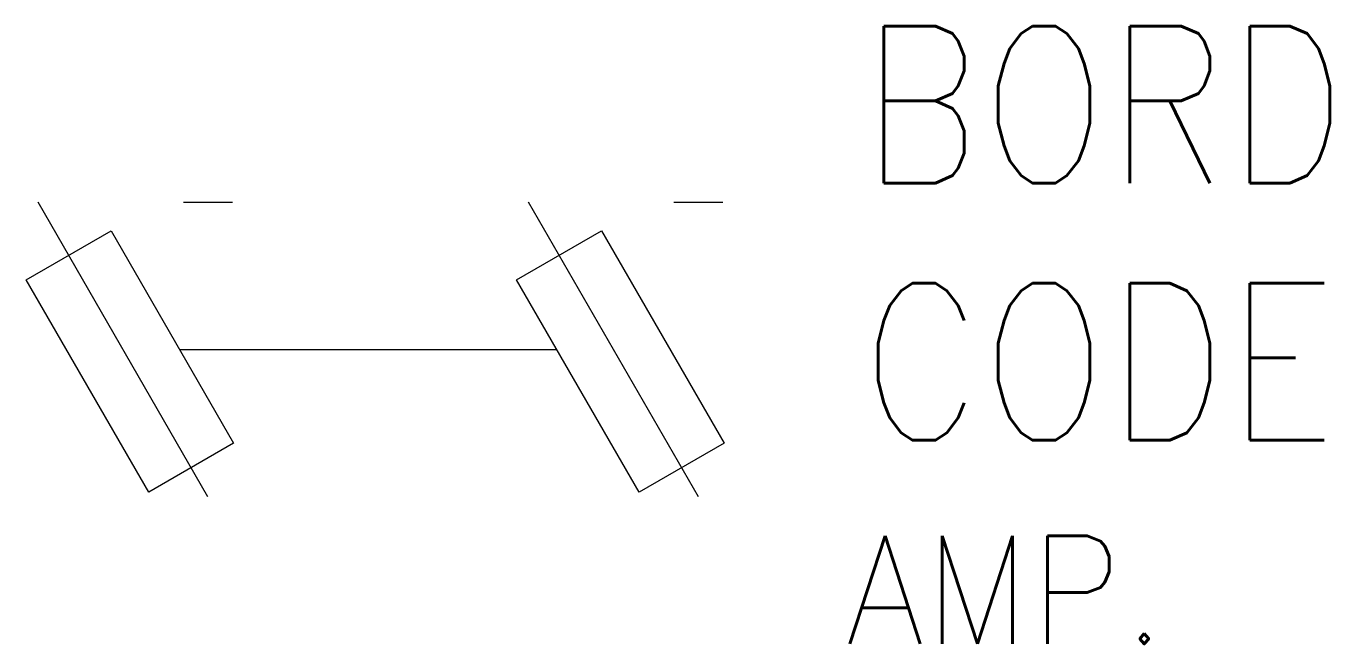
# Model space of a CAD drawing. Extents: x 313.6 to 340.2, y 221.1 to 233.7.
import ezdxf

# ---------------------------------------------------------------- set-up
doc = ezdxf.new("R2010")
doc.units = 0
doc.header["$LTSCALE"] = 6
doc.linetypes.add('DASHED', pattern=[0])
doc.linetypes.add('HIDDEN', pattern=[0])
for name, color, linetype in [('1', 7, 'CONTINUOUS'), ('11', 3, 'DASHED'), ('12', 2, 'DASHED')]:
    doc.layers.add(name, color=color, linetype=linetype)
doc.styles.get("Standard").update_dxf_attribs({"font": 'simplex', "width": 0.85})

msp = doc.modelspace()

# ---------------------------------------------------------------- linework, layer by layer
at = {"layer": '1', "color": 0}
for p, q in [((317.324, 224.119), (313.86, 230.119)), ((316.824, 230.119), (317.824, 230.119)), ((327.324, 224.119), (323.86, 230.119)), ((326.824, 230.119), (327.824, 230.119)), ((313.616, 228.54), (315.348, 229.54)), ((315.348, 229.54), (317.848, 225.21)), ((323.616, 228.54), (325.348, 229.54)), ((325.348, 229.54), (327.848, 225.21)), ((316.116, 224.21), (313.616, 228.54)), ((326.116, 224.21), (323.616, 228.54)), ((317.848, 225.21), (316.116, 224.21)), ((327.848, 225.21), (326.116, 224.21))]:
    msp.add_line(p, q, dxfattribs=at)
at = {"layer": '1', "color": 0, "linetype": 'HIDDEN'}
msp.add_line((316.746, 227.119), (324.437, 227.119), dxfattribs=at)

# ---------------------------------------------------------------- texts
at = {"layer": '1', "color": 0, "width": 0.95}
msp.add_attdef('AMP.', (330.324, 221.119), '', height=2.2, dxfattribs=at)
at = {"layer": '11', "color": 0, "width": 0.85}
msp.add_attdef('BORD', (330.641, 230.509), '', height=3.2, dxfattribs=at)
at = {"layer": '12', "color": 0, "width": 0.85}
msp.add_attdef('CODE', (330.641, 225.269), '-F', height=3.2, dxfattribs=at)

doc.saveas('drawing.dxf')
